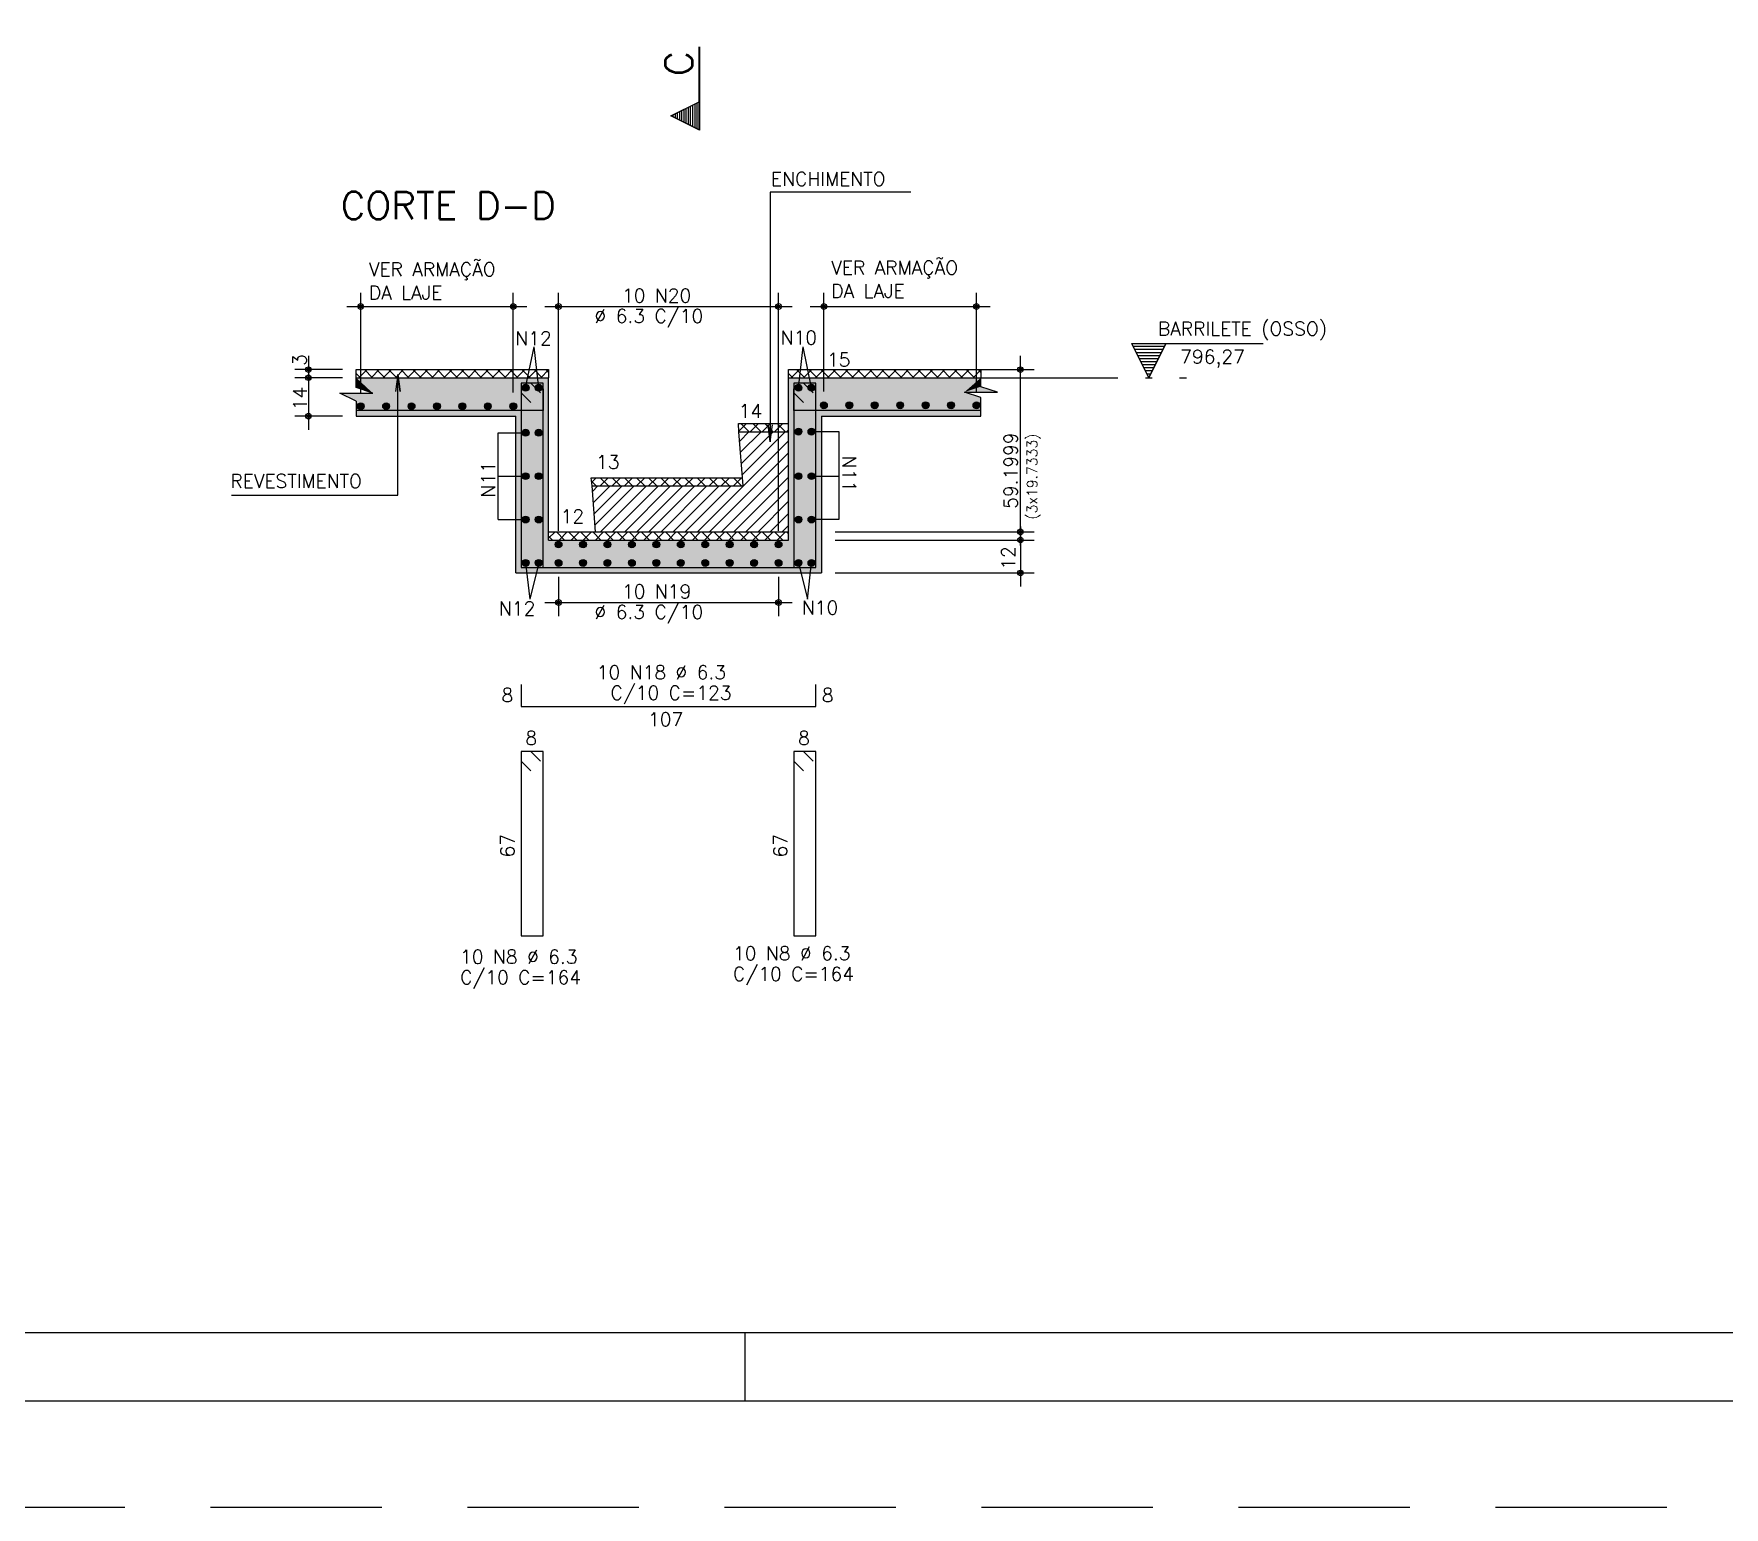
# Model space of a CAD drawing. Extents: x -1.9 to 86, y -1.5 to 61.
# Drawn here: x 36.72 to 61.39, y -1.55 to 19.95 of the extents above; entities that cross this region are included whole.
import ezdxf

# ---------------------------------------------------------------- set-up
doc = ezdxf.new("R2010")
doc.units = 0
doc.header["$MEASUREMENT"] = 0
doc.linetypes.add('ESTILO_TQS_0004', pattern=[3.3, 2, -0.4, 0.05, -0.4, 0.05, -0.4])
doc.linetypes.add('HIDDEN', pattern=[0.375, 0.25, -0.125])
doc.layers.get('0').update_dxf_attribs({"linetype": 'CONTINUOUS'})
doc.layers.get('Defpoints').update_dxf_attribs({"linetype": 'CONTINUOUS'})
for name, color, linetype in [('ARQ_FOLHA', 7, 'CONTINUOUS'), ('PENA_01', 1, 'CONTINUOUS'), ('PENA_02', 2, 'CONTINUOUS'), ('PENA_03', 3, 'CONTINUOUS'), ('PENA_04', 4, 'CONTINUOUS'), ('PENA_05', 5, 'CONTINUOUS'), ('PENA_10', 253, 'CONTINUOUS')]:
    doc.layers.add(name, color=color, linetype=linetype)
doc.styles.get("Standard").update_dxf_attribs({"font": 'ROMANS.SHX'})

# ---------------------------------------------------------------- blocks, each defined once
blk = doc.blocks.new('FOLHA A1 - 841 X 594')
at = {"layer": 'ARQ_FOLHA', "color": 1}
blk.add_line((-370, 10), (-370, 0), dxfattribs=at)
for points in [[(-841, 0), (0, 0), (0, 594), (-841, 594)], [(-816, 10), (-10, 10), (-10, 584), (-816, 584)]]:
    blk.add_lwpolyline(points, close=True, dxfattribs=at)
at = {"layer": 'Defpoints', "color": 8, "linetype": 'HIDDEN', "ltscale": 100}
blk.add_lwpolyline([(-860.5, 609.5), (-860.5, -15.5), (19.5, -15.5), (19.5, 609.5)], close=True, dxfattribs=at)
blk = doc.blocks.new('*U24')
blk.add_blockref('FOLHA A1 - 841 X 594', (0, 0))

msp = doc.modelspace()

# ---------------------------------------------------------------- linework, layer by layer
at = {"layer": 'PENA_01', "linetype": 'Continuous'}
for p, q in [((41.493, 14.717), (41.493, 16.172)), ((43.719, 14.717), (43.719, 16.172)), ((44.38, 12.699), (44.38, 16.172)), ((47.59, 12.699), (47.59, 16.172)), ((48.251, 14.73), (48.251, 16.172)), ((50.477, 14.73), (50.477, 16.172)), ((41.293, 15.972), (43.919, 15.972)), ((44.18, 15.972), (47.79, 15.972)), ((48.051, 15.972), (50.677, 15.972)), ((43.9, 14.787), (44.023, 15.383)), ((44.09, 14.787), (44.023, 15.383)), ((47.88, 14.787), (47.947, 15.383)), ((48.07, 14.787), (47.947, 15.383)), ((41.228, 15.052), (40.531, 15.052)), ((40.731, 15.252), (40.731, 14.732)), ((40.731, 15.132), (40.731, 14.172)), ((41.437, 15.052), (44.235, 15.052)), ((41.468, 14.932), (41.588, 15.052)), ((41.667, 14.932), (41.547, 15.052)), ((41.645, 14.932), (41.765, 15.052)), ((41.843, 14.932), (41.723, 15.052)), ((41.822, 14.932), (41.942, 15.052)), ((42.02, 14.932), (41.9, 15.052)), ((41.999, 14.932), (42.119, 15.052)), ((42.197, 14.932), (42.077, 15.052)), ((42.176, 14.932), (42.296, 15.052)), ((42.374, 14.932), (42.254, 15.052)), ((42.352, 14.932), (42.472, 15.052)), ((42.551, 14.932), (42.431, 15.052)), ((42.529, 14.932), (42.649, 15.052)), ((42.727, 14.932), (42.607, 15.052)), ((42.706, 14.932), (42.826, 15.052)), ((42.904, 14.932), (42.784, 15.052)), ((42.883, 14.932), (43.003, 15.052)), ((43.081, 14.932), (42.961, 15.052)), ((43.059, 14.932), (43.179, 15.052)), ((43.258, 14.932), (43.138, 15.052)), ((43.236, 14.932), (43.356, 15.052)), ((43.434, 14.932), (43.314, 15.052)), ((43.413, 14.932), (43.533, 15.052)), ((43.611, 14.932), (43.491, 15.052)), ((43.59, 14.932), (43.71, 15.052)), ((43.788, 14.932), (43.668, 15.052)), ((43.767, 14.932), (43.887, 15.052)), ((43.965, 14.932), (43.845, 15.052)), ((43.943, 14.932), (44.063, 15.052)), ((44.142, 14.932), (44.022, 15.052)), ((44.12, 14.932), (44.235, 15.047)), ((44.235, 15.015), (44.198, 15.052)), ((47.776, 14.932), (47.896, 15.052)), ((47.974, 14.932), (47.854, 15.052)), ((47.953, 14.932), (48.073, 15.052)), ((48.151, 14.932), (48.031, 15.052)), ((48.129, 14.932), (48.249, 15.052)), ((48.327, 14.932), (48.207, 15.052)), ((48.306, 14.932), (48.426, 15.052)), ((48.504, 14.932), (48.384, 15.052)), ((48.483, 14.932), (48.603, 15.052)), ((48.681, 14.932), (48.561, 15.052)), ((48.66, 14.932), (48.78, 15.052)), ((48.858, 14.932), (48.738, 15.052)), ((48.836, 14.932), (48.956, 15.052)), ((49.035, 14.932), (48.915, 15.052)), ((49.013, 14.932), (49.133, 15.052)), ((49.211, 14.932), (49.091, 15.052)), ((49.19, 14.932), (49.31, 15.052)), ((49.388, 14.932), (49.268, 15.052)), ((49.339, 15.052), (51.319, 15.052)), ((49.367, 14.932), (49.487, 15.052)), ((49.565, 14.932), (49.445, 15.052)), ((49.544, 14.932), (49.664, 15.052)), ((49.742, 14.932), (49.622, 15.052)), ((49.72, 14.932), (49.84, 15.052)), ((49.918, 14.932), (49.798, 15.052)), ((49.897, 14.932), (50.017, 15.052)), ((50.095, 14.932), (49.975, 15.052)), ((50.074, 14.932), (50.194, 15.052)), ((50.272, 14.932), (50.152, 15.052)), ((50.251, 14.932), (50.371, 15.052)), ((50.449, 14.932), (50.329, 15.052)), ((50.427, 14.932), (50.542, 15.047)), ((50.542, 15.015), (50.506, 15.052)), ((51.119, 12.484), (51.119, 15.252)), ((41.228, 14.932), (40.531, 14.932)), ((41.228, 14.932), (40.531, 14.932)), ((41.49, 14.932), (41.433, 14.989)), ((47.797, 14.932), (47.74, 14.989)), ((41.228, 14.372), (40.531, 14.372)), ((43.499, 14.13), (43.9, 14.13)), ((43.499, 12.863), (43.499, 14.13)), ((47.003, 14.263), (47.735, 14.263)), ((47.012, 14.143), (47.003, 14.263)), ((47.011, 14.154), (47.12, 14.263)), ((47.072, 13.353), (47.012, 14.143)), ((47.012, 14.143), (47.735, 14.143)), ((47.023, 14.008), (47.157, 14.143)), ((47.035, 13.844), (47.334, 14.143)), ((47.159, 14.143), (47.039, 14.263)), ((47.048, 13.679), (47.511, 14.143)), ((47.06, 13.515), (47.688, 14.143)), ((47.177, 14.143), (47.297, 14.263)), ((47.336, 14.143), (47.216, 14.263)), ((47.353, 14.143), (47.473, 14.263)), ((47.512, 14.143), (47.392, 14.263)), ((47.53, 14.143), (47.65, 14.263)), ((47.689, 14.143), (47.569, 14.263)), ((47.707, 14.143), (47.735, 14.171)), ((48.07, 14.146), (48.471, 14.146)), ((48.471, 14.146), (48.471, 12.863)), ((46.406, 12.684), (47.735, 14.013)), ((46.583, 12.684), (47.735, 13.836)), ((46.759, 12.684), (47.735, 13.66)), ((43.499, 13.496), (43.9, 13.496)), ((44.858, 13.473), (47.063, 13.473)), ((44.868, 13.353), (44.858, 13.473)), ((44.93, 13.353), (44.863, 13.421)), ((44.864, 13.407), (44.93, 13.473)), ((44.918, 12.684), (44.868, 13.353)), ((44.868, 13.353), (47.072, 13.353)), ((44.874, 13.273), (44.954, 13.353)), ((44.886, 13.109), (45.131, 13.353)), ((44.899, 12.945), (45.307, 13.353)), ((44.911, 12.78), (45.484, 13.353)), ((44.986, 13.353), (45.106, 13.473)), ((45.107, 13.353), (44.987, 13.473)), ((44.992, 12.684), (45.661, 13.353)), ((45.163, 13.353), (45.283, 13.473)), ((45.283, 13.353), (45.163, 13.473)), ((45.168, 12.684), (45.838, 13.353)), ((45.34, 13.353), (45.46, 13.473)), ((45.46, 13.353), (45.34, 13.473)), ((45.345, 12.684), (46.015, 13.353)), ((45.517, 13.353), (45.637, 13.473)), ((45.637, 13.353), (45.517, 13.473)), ((45.522, 12.684), (46.191, 13.353)), ((45.693, 13.353), (45.813, 13.473)), ((45.814, 13.353), (45.694, 13.473)), ((45.699, 12.684), (46.368, 13.353)), ((45.87, 13.353), (45.99, 13.473)), ((45.99, 13.353), (45.87, 13.473)), ((45.876, 12.684), (46.545, 13.353)), ((46.047, 13.353), (46.167, 13.473)), ((46.167, 13.353), (46.047, 13.473)), ((46.052, 12.684), (46.722, 13.353)), ((46.224, 13.353), (46.344, 13.473)), ((46.344, 13.353), (46.224, 13.473)), ((46.229, 12.684), (46.898, 13.353)), ((46.401, 13.353), (46.521, 13.473)), ((46.521, 13.353), (46.401, 13.473)), ((46.577, 13.353), (46.697, 13.473)), ((46.697, 13.353), (46.577, 13.473)), ((46.754, 13.353), (46.874, 13.473)), ((46.874, 13.353), (46.754, 13.473)), ((46.931, 13.353), (47.051, 13.473)), ((47.051, 13.353), (46.931, 13.473)), ((46.936, 12.684), (47.735, 13.483)), ((48.07, 13.496), (48.471, 13.496)), ((47.113, 12.684), (47.735, 13.306)), ((47.29, 12.684), (47.735, 13.129)), ((43.499, 12.863), (43.9, 12.863)), ((47.467, 12.684), (47.735, 12.953)), ((48.471, 12.863), (48.07, 12.863)), ((44.235, 12.589), (44.33, 12.684)), ((44.235, 12.684), (47.735, 12.684)), ((44.235, 12.564), (44.235, 12.684)), ((44.292, 12.564), (44.235, 12.621)), ((44.468, 12.564), (44.348, 12.684)), ((44.387, 12.564), (44.507, 12.684)), ((44.645, 12.564), (44.525, 12.684)), ((44.564, 12.564), (44.684, 12.684)), ((44.822, 12.564), (44.702, 12.684)), ((44.741, 12.564), (44.861, 12.684)), ((44.999, 12.564), (44.879, 12.684)), ((44.917, 12.564), (45.037, 12.684)), ((45.175, 12.564), (45.055, 12.684)), ((45.094, 12.564), (45.214, 12.684)), ((45.352, 12.564), (45.232, 12.684)), ((45.271, 12.564), (45.391, 12.684)), ((45.529, 12.564), (45.409, 12.684)), ((45.448, 12.564), (45.568, 12.684)), ((45.706, 12.564), (45.586, 12.684)), ((45.625, 12.564), (45.745, 12.684)), ((45.883, 12.564), (45.763, 12.684)), ((45.801, 12.564), (45.921, 12.684)), ((46.059, 12.564), (45.939, 12.684)), ((45.978, 12.564), (46.098, 12.684)), ((46.236, 12.564), (46.116, 12.684)), ((46.155, 12.564), (46.275, 12.684)), ((46.413, 12.564), (46.293, 12.684)), ((46.332, 12.564), (46.452, 12.684)), ((46.59, 12.564), (46.47, 12.684)), ((46.508, 12.564), (46.628, 12.684)), ((46.766, 12.564), (46.646, 12.684)), ((46.685, 12.564), (46.805, 12.684)), ((46.943, 12.564), (46.823, 12.684)), ((46.862, 12.564), (46.982, 12.684)), ((47.12, 12.564), (47, 12.684)), ((47.039, 12.564), (47.159, 12.684)), ((47.297, 12.564), (47.177, 12.684)), ((47.216, 12.564), (47.336, 12.684)), ((47.473, 12.564), (47.353, 12.684)), ((47.392, 12.564), (47.512, 12.684)), ((47.65, 12.564), (47.53, 12.684)), ((47.569, 12.564), (47.689, 12.684)), ((47.643, 12.684), (47.735, 12.776)), ((47.735, 12.656), (47.707, 12.684)), ((48.415, 12.684), (51.319, 12.684)), ((51.119, 12.764), (51.119, 11.884)), ((48.415, 12.564), (51.319, 12.564)), ((43.9, 12.229), (43.959, 11.702)), ((44.09, 12.229), (43.959, 11.702)), ((47.88, 12.229), (48.011, 11.702)), ((48.011, 11.702), (48.07, 12.229)), ((44.38, 12.029), (44.38, 11.453)), ((47.59, 12.029), (47.59, 11.453)), ((48.415, 12.084), (51.319, 12.084)), ((44.18, 11.653), (47.79, 11.653))]:
    msp.add_line(p, q, dxfattribs=at)
at = {"layer": 'PENA_01', "linetype": 'ESTILO_TQS_0004'}
msp.add_line((50.542, 14.932), (53.881, 14.932), dxfattribs=at)
at = {"layer": 'PENA_01', "linetype": 'Continuous'}
for points in [[(41.428, 14.932), (41.428, 15.052), (44.235, 15.052), (44.235, 14.932)], [(47.735, 14.932), (47.735, 15.052), (50.542, 15.052), (50.542, 14.932)]]:
    msp.add_lwpolyline(points, dxfattribs=at)
at = {"layer": 'PENA_02', "linetype": 'Continuous'}
msp.add_line((47.735, 14.932), (50.542, 14.932), dxfattribs=at)
for centre, radius in [((41.493, 15.972), 0.04), ((41.493, 15.972), 0.02), ((43.719, 15.972), 0.04), ((43.719, 15.972), 0.02), ((44.38, 15.972), 0.0416), ((44.38, 15.972), 0.0208), ((47.59, 15.972), 0.0416), ((47.59, 15.972), 0.0208), ((48.251, 15.972), 0.04), ((48.251, 15.972), 0.02), ((50.477, 15.972), 0.04), ((50.477, 15.972), 0.02), ((40.731, 15.052), 0.04), ((40.731, 15.052), 0.02), ((51.119, 15.052), 0.04), ((51.119, 15.052), 0.02), ((40.731, 14.932), 0.04), ((40.731, 14.932), 0.04), ((40.731, 14.932), 0.02), ((40.731, 14.932), 0.02), ((40.731, 14.372), 0.04), ((40.731, 14.372), 0.02), ((51.119, 12.684), 0.04), ((51.119, 12.564), 0.04), ((51.119, 12.684), 0.02), ((51.119, 12.564), 0.02), ((51.119, 12.084), 0.04), ((51.119, 12.084), 0.02), ((44.38, 11.653), 0.0416), ((44.38, 11.653), 0.0208), ((47.59, 11.653), 0.0416), ((47.59, 11.653), 0.0208)]:
    msp.add_circle(centre, radius, dxfattribs=at)
at = {"layer": 'PENA_03', "linetype": 'Continuous'}
for p, q in [((52.742, 15.432), (54.662, 15.432)), ((52.992, 14.932), (52.742, 15.432)), ((53.22, 15.387), (52.764, 15.387)), ((53.197, 15.343), (52.786, 15.343)), ((53.175, 15.298), (52.809, 15.298)), ((52.992, 14.932), (53.242, 15.432)), ((41.428, 15.052), (41.428, 15.052)), ((49.139, 15.052), (49.139, 15.052)), ((53.153, 15.254), (52.831, 15.254)), ((53.13, 15.209), (52.853, 15.209)), ((53.108, 15.164), (52.876, 15.164)), ((53.086, 15.12), (52.898, 15.12)), ((53.063, 15.075), (52.92, 15.075)), ((41.428, 14.932), (44.235, 14.932)), ((41.428, 14.932), (41.428, 14.932)), ((41.428, 14.932), (41.428, 14.932)), ((50.782, 14.722), (50.542, 14.802)), ((53.041, 15.031), (52.943, 15.031)), ((53.019, 14.986), (52.965, 14.986)), ((41.188, 14.709), (41.668, 14.709)), ((41.428, 14.589), (41.188, 14.709)), ((41.668, 14.709), (41.428, 14.789)), ((41.428, 14.589), (41.428, 14.372)), ((50.302, 14.722), (50.782, 14.722)), ((50.542, 14.642), (50.302, 14.722)), ((50.542, 14.372), (50.542, 14.642)), ((41.428, 14.372), (41.428, 14.372)), ((41.493, 14.517), (41.493, 14.517)), ((43.719, 14.517), (43.719, 14.517)), ((48.215, 14.372), (48.215, 12.084)), ((48.251, 14.53), (48.251, 14.53)), ((50.477, 14.53), (50.477, 14.53)), ((48.215, 12.684), (48.215, 12.684)), ((44.38, 12.499), (44.38, 12.499)), ((47.59, 12.499), (47.59, 12.499)), ((48.215, 12.564), (48.215, 12.564)), ((44.38, 12.229), (44.38, 12.229)), ((47.59, 12.229), (47.59, 12.229)), ((48.215, 12.084), (48.215, 12.084))]:
    msp.add_line(p, q, dxfattribs=at)
for points in [[(49.522, 17.642), (47.469, 17.642), (47.469, 13.999), (47.436, 14.247), (47.469, 13.999), (47.501, 14.247)], [(53.242, 15.432), (52.992, 14.932), (52.742, 15.432), (53.242, 15.432)], [(39.608, 13.221), (42.035, 13.221), (42.035, 14.982), (42.067, 14.734), (42.035, 14.982), (42.002, 14.734)]]:
    msp.add_lwpolyline(points, dxfattribs=at)
for centre in [(43.9, 14.787), (44.09, 14.787), (47.88, 14.787), (48.07, 14.787), (41.493, 14.517), (41.864, 14.517), (42.235, 14.517), (42.606, 14.517), (42.977, 14.517), (43.348, 14.517), (43.719, 14.517), (48.251, 14.53), (48.622, 14.53), (48.993, 14.53), (49.364, 14.53), (49.735, 14.53), (50.106, 14.53), (50.477, 14.53), (43.9, 14.13), (44.09, 14.13), (47.88, 14.146), (48.07, 14.146), (43.9, 13.496), (44.09, 13.496), (47.88, 13.496), (48.07, 13.496), (43.9, 12.863), (44.09, 12.863), (47.88, 12.863), (48.07, 12.863), (44.38, 12.499), (44.737, 12.499), (45.093, 12.499), (45.45, 12.499), (45.807, 12.499), (46.163, 12.499), (46.52, 12.499), (46.877, 12.499), (47.233, 12.499), (47.59, 12.499), (43.9, 12.229), (44.09, 12.229), (44.38, 12.229), (44.737, 12.229), (45.093, 12.229), (45.45, 12.229), (45.807, 12.229), (46.163, 12.229), (46.52, 12.229), (46.877, 12.229), (47.233, 12.229), (47.59, 12.229), (47.88, 12.229), (48.07, 12.229)]:
    msp.add_circle(centre, 0.05, dxfattribs=at)
for points in [[(43.95, 14.787), (43.875, 14.83), (43.853, 14.804)], [(43.95, 14.787), (43.853, 14.804), (43.853, 14.77)], [(43.95, 14.787), (43.909, 14.836), (43.875, 14.83)], [(43.95, 14.787), (43.938, 14.819), (43.909, 14.836)], [(44.14, 14.787), (44.065, 14.83), (44.043, 14.804)], [(44.14, 14.787), (44.043, 14.804), (44.043, 14.77)], [(44.14, 14.787), (44.099, 14.836), (44.065, 14.83)], [(44.14, 14.787), (44.128, 14.819), (44.099, 14.836)], [(47.93, 14.787), (47.855, 14.83), (47.833, 14.804)], [(47.93, 14.787), (47.833, 14.804), (47.833, 14.77)], [(47.93, 14.787), (47.889, 14.836), (47.855, 14.83)], [(47.93, 14.787), (47.918, 14.819), (47.889, 14.836)], [(48.12, 14.787), (48.045, 14.83), (48.023, 14.804)], [(48.12, 14.787), (48.023, 14.804), (48.023, 14.77)], [(48.12, 14.787), (48.079, 14.836), (48.045, 14.83)], [(48.12, 14.787), (48.108, 14.819), (48.079, 14.836)], [(41.543, 14.517), (41.468, 14.56), (41.446, 14.534)], [(41.543, 14.517), (41.501, 14.566), (41.468, 14.56)], [(41.543, 14.517), (41.531, 14.549), (41.501, 14.566)], [(41.914, 14.517), (41.839, 14.56), (41.817, 14.534)], [(41.914, 14.517), (41.872, 14.566), (41.839, 14.56)], [(41.914, 14.517), (41.902, 14.549), (41.872, 14.566)], [(42.285, 14.517), (42.21, 14.56), (42.188, 14.534)], [(42.285, 14.517), (42.243, 14.566), (42.21, 14.56)], [(42.285, 14.517), (42.273, 14.549), (42.243, 14.566)], [(42.656, 14.517), (42.581, 14.56), (42.559, 14.534)], [(42.656, 14.517), (42.615, 14.566), (42.581, 14.56)], [(42.656, 14.517), (42.644, 14.549), (42.615, 14.566)], [(43.027, 14.517), (42.952, 14.56), (42.93, 14.534)], [(43.027, 14.517), (42.986, 14.566), (42.952, 14.56)], [(43.027, 14.517), (43.015, 14.549), (42.986, 14.566)], [(43.398, 14.517), (43.323, 14.56), (43.301, 14.534)], [(43.398, 14.517), (43.357, 14.566), (43.323, 14.56)], [(43.398, 14.517), (43.386, 14.549), (43.357, 14.566)], [(43.769, 14.517), (43.694, 14.56), (43.672, 14.534)], [(43.769, 14.517), (43.728, 14.566), (43.694, 14.56)], [(43.769, 14.517), (43.757, 14.549), (43.728, 14.566)], [(43.95, 14.787), (43.853, 14.77), (43.875, 14.744)], [(43.95, 14.787), (43.875, 14.744), (43.909, 14.738)], [(43.95, 14.787), (43.909, 14.738), (43.938, 14.755)], [(43.95, 14.787), (43.938, 14.755), (43.95, 14.787)], [(44.14, 14.787), (44.043, 14.77), (44.065, 14.744)], [(44.14, 14.787), (44.065, 14.744), (44.099, 14.738)], [(44.14, 14.787), (44.099, 14.738), (44.128, 14.755)], [(44.14, 14.787), (44.128, 14.755), (44.14, 14.787)], [(47.93, 14.787), (47.833, 14.77), (47.855, 14.744)], [(47.93, 14.787), (47.855, 14.744), (47.889, 14.738)], [(47.93, 14.787), (47.889, 14.738), (47.918, 14.755)], [(47.93, 14.787), (47.918, 14.755), (47.93, 14.787)], [(48.12, 14.787), (48.023, 14.77), (48.045, 14.744)], [(48.12, 14.787), (48.045, 14.744), (48.079, 14.738)], [(48.12, 14.787), (48.079, 14.738), (48.108, 14.755)], [(48.12, 14.787), (48.108, 14.755), (48.12, 14.787)], [(48.301, 14.53), (48.226, 14.573), (48.204, 14.547)], [(48.301, 14.53), (48.26, 14.579), (48.226, 14.573)], [(48.301, 14.53), (48.289, 14.562), (48.26, 14.579)], [(48.672, 14.53), (48.597, 14.573), (48.575, 14.547)], [(48.672, 14.53), (48.631, 14.579), (48.597, 14.573)], [(48.672, 14.53), (48.66, 14.562), (48.631, 14.579)], [(49.043, 14.53), (48.968, 14.573), (48.946, 14.547)], [(49.043, 14.53), (49.002, 14.579), (48.968, 14.573)], [(49.043, 14.53), (49.031, 14.562), (49.002, 14.579)], [(49.414, 14.53), (49.339, 14.573), (49.317, 14.547)], [(49.414, 14.53), (49.373, 14.579), (49.339, 14.573)], [(49.414, 14.53), (49.403, 14.562), (49.373, 14.579)], [(49.785, 14.53), (49.71, 14.573), (49.688, 14.547)], [(49.785, 14.53), (49.744, 14.579), (49.71, 14.573)], [(49.785, 14.53), (49.774, 14.562), (49.744, 14.579)], [(50.156, 14.53), (50.081, 14.573), (50.059, 14.547)], [(50.156, 14.53), (50.115, 14.579), (50.081, 14.573)], [(50.156, 14.53), (50.145, 14.562), (50.115, 14.579)], [(50.527, 14.53), (50.452, 14.573), (50.43, 14.547)], [(50.527, 14.53), (50.486, 14.579), (50.452, 14.573)], [(50.527, 14.53), (50.516, 14.562), (50.486, 14.579)], [(41.543, 14.517), (41.446, 14.534), (41.446, 14.5)], [(41.543, 14.517), (41.446, 14.5), (41.468, 14.474)], [(41.543, 14.517), (41.468, 14.474), (41.501, 14.468)], [(41.543, 14.517), (41.501, 14.468), (41.531, 14.485)], [(41.543, 14.517), (41.531, 14.485), (41.543, 14.517)], [(41.914, 14.517), (41.817, 14.534), (41.817, 14.5)], [(41.914, 14.517), (41.817, 14.5), (41.839, 14.474)], [(41.914, 14.517), (41.839, 14.474), (41.872, 14.468)], [(41.914, 14.517), (41.872, 14.468), (41.902, 14.485)], [(41.914, 14.517), (41.902, 14.485), (41.914, 14.517)], [(42.285, 14.517), (42.188, 14.534), (42.188, 14.5)], [(42.285, 14.517), (42.188, 14.5), (42.21, 14.474)], [(42.285, 14.517), (42.21, 14.474), (42.243, 14.468)], [(42.285, 14.517), (42.243, 14.468), (42.273, 14.485)], [(42.285, 14.517), (42.273, 14.485), (42.285, 14.517)], [(42.656, 14.517), (42.559, 14.534), (42.559, 14.5)], [(42.656, 14.517), (42.559, 14.5), (42.581, 14.474)], [(42.656, 14.517), (42.581, 14.474), (42.615, 14.468)], [(42.656, 14.517), (42.615, 14.468), (42.644, 14.485)], [(42.656, 14.517), (42.644, 14.485), (42.656, 14.517)], [(43.027, 14.517), (42.93, 14.534), (42.93, 14.5)], [(43.027, 14.517), (42.93, 14.5), (42.952, 14.474)], [(43.027, 14.517), (42.952, 14.474), (42.986, 14.468)], [(43.027, 14.517), (42.986, 14.468), (43.015, 14.485)], [(43.027, 14.517), (43.015, 14.485), (43.027, 14.517)], [(43.398, 14.517), (43.301, 14.534), (43.301, 14.5)], [(43.398, 14.517), (43.301, 14.5), (43.323, 14.474)], [(43.398, 14.517), (43.323, 14.474), (43.357, 14.468)], [(43.398, 14.517), (43.357, 14.468), (43.386, 14.485)], [(43.398, 14.517), (43.386, 14.485), (43.398, 14.517)], [(43.769, 14.517), (43.672, 14.534), (43.672, 14.5)], [(43.769, 14.517), (43.672, 14.5), (43.694, 14.474)], [(43.769, 14.517), (43.694, 14.474), (43.728, 14.468)], [(43.769, 14.517), (43.728, 14.468), (43.757, 14.485)], [(43.769, 14.517), (43.757, 14.485), (43.769, 14.517)], [(48.301, 14.53), (48.204, 14.547), (48.204, 14.513)], [(48.301, 14.53), (48.204, 14.513), (48.226, 14.487)], [(48.301, 14.53), (48.226, 14.487), (48.26, 14.481)], [(48.301, 14.53), (48.26, 14.481), (48.289, 14.498)], [(48.301, 14.53), (48.289, 14.498), (48.301, 14.53)], [(48.672, 14.53), (48.575, 14.547), (48.575, 14.513)], [(48.672, 14.53), (48.575, 14.513), (48.597, 14.487)], [(48.672, 14.53), (48.597, 14.487), (48.631, 14.481)], [(48.672, 14.53), (48.631, 14.481), (48.66, 14.498)], [(48.672, 14.53), (48.66, 14.498), (48.672, 14.53)], [(49.043, 14.53), (48.946, 14.547), (48.946, 14.513)], [(49.043, 14.53), (48.946, 14.513), (48.968, 14.487)], [(49.043, 14.53), (48.968, 14.487), (49.002, 14.481)], [(49.043, 14.53), (49.002, 14.481), (49.031, 14.498)], [(49.043, 14.53), (49.031, 14.498), (49.043, 14.53)], [(49.414, 14.53), (49.317, 14.547), (49.317, 14.513)], [(49.414, 14.53), (49.317, 14.513), (49.339, 14.487)], [(49.414, 14.53), (49.339, 14.487), (49.373, 14.481)], [(49.414, 14.53), (49.373, 14.481), (49.403, 14.498)], [(49.414, 14.53), (49.403, 14.498), (49.414, 14.53)], [(49.785, 14.53), (49.688, 14.547), (49.688, 14.513)], [(49.785, 14.53), (49.688, 14.513), (49.71, 14.487)], [(49.785, 14.53), (49.71, 14.487), (49.744, 14.481)], [(49.785, 14.53), (49.744, 14.481), (49.774, 14.498)], [(49.785, 14.53), (49.774, 14.498), (49.785, 14.53)], [(50.156, 14.53), (50.059, 14.547), (50.059, 14.513)], [(50.156, 14.53), (50.059, 14.513), (50.081, 14.487)], [(50.156, 14.53), (50.081, 14.487), (50.115, 14.481)], [(50.156, 14.53), (50.115, 14.481), (50.145, 14.498)], [(50.156, 14.53), (50.145, 14.498), (50.156, 14.53)], [(50.527, 14.53), (50.43, 14.547), (50.43, 14.513)], [(50.527, 14.53), (50.43, 14.513), (50.452, 14.487)], [(50.527, 14.53), (50.452, 14.487), (50.486, 14.481)], [(50.527, 14.53), (50.486, 14.481), (50.516, 14.498)], [(50.527, 14.53), (50.516, 14.498), (50.527, 14.53)], [(43.95, 14.13), (43.875, 14.173), (43.853, 14.147)], [(43.95, 14.13), (43.853, 14.147), (43.853, 14.112)], [(43.95, 14.13), (43.853, 14.112), (43.875, 14.086)], [(43.95, 14.13), (43.909, 14.179), (43.875, 14.173)], [(43.95, 14.13), (43.875, 14.086), (43.909, 14.08)], [(43.95, 14.13), (43.938, 14.162), (43.909, 14.179)], [(43.95, 14.13), (43.909, 14.08), (43.938, 14.097)], [(43.95, 14.13), (43.938, 14.097), (43.95, 14.13)], [(44.14, 14.13), (44.065, 14.173), (44.043, 14.147)], [(44.14, 14.13), (44.043, 14.147), (44.043, 14.112)], [(44.14, 14.13), (44.043, 14.112), (44.065, 14.086)], [(44.14, 14.13), (44.099, 14.179), (44.065, 14.173)], [(44.14, 14.13), (44.065, 14.086), (44.099, 14.08)], [(44.14, 14.13), (44.128, 14.162), (44.099, 14.179)], [(44.14, 14.13), (44.099, 14.08), (44.128, 14.097)], [(44.14, 14.13), (44.128, 14.097), (44.14, 14.13)], [(47.93, 14.146), (47.855, 14.189), (47.833, 14.163)], [(47.93, 14.146), (47.833, 14.163), (47.833, 14.128)], [(47.93, 14.146), (47.833, 14.128), (47.855, 14.102)], [(47.93, 14.146), (47.889, 14.195), (47.855, 14.189)], [(47.93, 14.146), (47.855, 14.102), (47.889, 14.096)], [(47.93, 14.146), (47.918, 14.178), (47.889, 14.195)], [(47.93, 14.146), (47.889, 14.096), (47.918, 14.113)], [(47.93, 14.146), (47.918, 14.113), (47.93, 14.146)], [(48.12, 14.146), (48.045, 14.189), (48.023, 14.163)], [(48.12, 14.146), (48.023, 14.163), (48.023, 14.128)], [(48.12, 14.146), (48.023, 14.128), (48.045, 14.102)], [(48.12, 14.146), (48.079, 14.195), (48.045, 14.189)], [(48.12, 14.146), (48.045, 14.102), (48.079, 14.096)], [(48.12, 14.146), (48.108, 14.178), (48.079, 14.195)], [(48.12, 14.146), (48.079, 14.096), (48.108, 14.113)], [(48.12, 14.146), (48.108, 14.113), (48.12, 14.146)], [(43.95, 13.496), (43.875, 13.539), (43.853, 13.513)], [(43.95, 13.496), (43.853, 13.513), (43.853, 13.479)], [(43.95, 13.496), (43.853, 13.479), (43.875, 13.453)], [(43.95, 13.496), (43.909, 13.545), (43.875, 13.539)], [(43.95, 13.496), (43.875, 13.453), (43.909, 13.447)], [(43.95, 13.496), (43.938, 13.528), (43.909, 13.545)], [(43.95, 13.496), (43.909, 13.447), (43.938, 13.464)], [(43.95, 13.496), (43.938, 13.464), (43.95, 13.496)], [(44.14, 13.496), (44.065, 13.539), (44.043, 13.513)], [(44.14, 13.496), (44.043, 13.513), (44.043, 13.479)], [(44.14, 13.496), (44.043, 13.479), (44.065, 13.453)], [(44.14, 13.496), (44.099, 13.545), (44.065, 13.539)], [(44.14, 13.496), (44.065, 13.453), (44.099, 13.447)], [(44.14, 13.496), (44.128, 13.528), (44.099, 13.545)], [(44.14, 13.496), (44.099, 13.447), (44.128, 13.464)], [(44.14, 13.496), (44.128, 13.464), (44.14, 13.496)], [(47.93, 13.496), (47.855, 13.539), (47.833, 13.513)], [(47.93, 13.496), (47.833, 13.513), (47.833, 13.479)], [(47.93, 13.496), (47.833, 13.479), (47.855, 13.453)], [(47.93, 13.496), (47.889, 13.545), (47.855, 13.539)], [(47.93, 13.496), (47.855, 13.453), (47.889, 13.447)], [(47.93, 13.496), (47.918, 13.528), (47.889, 13.545)], [(47.93, 13.496), (47.889, 13.447), (47.918, 13.464)], [(47.93, 13.496), (47.918, 13.464), (47.93, 13.496)], [(48.12, 13.496), (48.045, 13.539), (48.023, 13.513)], [(48.12, 13.496), (48.023, 13.513), (48.023, 13.479)], [(48.12, 13.496), (48.023, 13.479), (48.045, 13.453)], [(48.12, 13.496), (48.079, 13.545), (48.045, 13.539)], [(48.12, 13.496), (48.045, 13.453), (48.079, 13.447)], [(48.12, 13.496), (48.108, 13.528), (48.079, 13.545)], [(48.12, 13.496), (48.079, 13.447), (48.108, 13.464)], [(48.12, 13.496), (48.108, 13.464), (48.12, 13.496)], [(43.95, 12.863), (43.875, 12.906), (43.853, 12.88)], [(43.95, 12.863), (43.853, 12.88), (43.853, 12.845)], [(43.95, 12.863), (43.853, 12.845), (43.875, 12.819)], [(43.95, 12.863), (43.909, 12.912), (43.875, 12.906)], [(43.95, 12.863), (43.875, 12.819), (43.909, 12.813)], [(43.95, 12.863), (43.938, 12.895), (43.909, 12.912)], [(43.95, 12.863), (43.909, 12.813), (43.938, 12.83)], [(43.95, 12.863), (43.938, 12.83), (43.95, 12.863)], [(44.14, 12.863), (44.065, 12.906), (44.043, 12.88)], [(44.14, 12.863), (44.043, 12.88), (44.043, 12.845)], [(44.14, 12.863), (44.043, 12.845), (44.065, 12.819)], [(44.14, 12.863), (44.099, 12.912), (44.065, 12.906)], [(44.14, 12.863), (44.065, 12.819), (44.099, 12.813)], [(44.14, 12.863), (44.128, 12.895), (44.099, 12.912)], [(44.14, 12.863), (44.099, 12.813), (44.128, 12.83)], [(44.14, 12.863), (44.128, 12.83), (44.14, 12.863)], [(47.93, 12.863), (47.855, 12.906), (47.833, 12.88)], [(47.93, 12.863), (47.833, 12.88), (47.833, 12.845)], [(47.93, 12.863), (47.833, 12.845), (47.855, 12.819)], [(47.93, 12.863), (47.889, 12.912), (47.855, 12.906)], [(47.93, 12.863), (47.855, 12.819), (47.889, 12.813)], [(47.93, 12.863), (47.918, 12.895), (47.889, 12.912)], [(47.93, 12.863), (47.889, 12.813), (47.918, 12.83)], [(47.93, 12.863), (47.918, 12.83), (47.93, 12.863)], [(48.12, 12.863), (48.045, 12.906), (48.023, 12.88)], [(48.12, 12.863), (48.023, 12.88), (48.023, 12.845)], [(48.12, 12.863), (48.023, 12.845), (48.045, 12.819)], [(48.12, 12.863), (48.079, 12.912), (48.045, 12.906)], [(48.12, 12.863), (48.045, 12.819), (48.079, 12.813)], [(48.12, 12.863), (48.108, 12.895), (48.079, 12.912)], [(48.12, 12.863), (48.079, 12.813), (48.108, 12.83)], [(48.12, 12.863), (48.108, 12.83), (48.12, 12.863)], [(44.43, 12.499), (44.355, 12.542), (44.333, 12.516)], [(44.43, 12.499), (44.333, 12.516), (44.333, 12.482)], [(44.43, 12.499), (44.333, 12.482), (44.355, 12.456)], [(44.43, 12.499), (44.389, 12.548), (44.355, 12.542)], [(44.43, 12.499), (44.355, 12.456), (44.389, 12.45)], [(44.43, 12.499), (44.418, 12.531), (44.389, 12.548)], [(44.43, 12.499), (44.389, 12.45), (44.418, 12.467)], [(44.43, 12.499), (44.418, 12.467), (44.43, 12.499)], [(44.787, 12.499), (44.712, 12.542), (44.69, 12.516)], [(44.787, 12.499), (44.69, 12.516), (44.69, 12.482)], [(44.787, 12.499), (44.69, 12.482), (44.712, 12.456)], [(44.787, 12.499), (44.745, 12.548), (44.712, 12.542)], [(44.787, 12.499), (44.712, 12.456), (44.745, 12.45)], [(44.787, 12.499), (44.775, 12.531), (44.745, 12.548)], [(44.787, 12.499), (44.745, 12.45), (44.775, 12.467)], [(44.787, 12.499), (44.775, 12.467), (44.787, 12.499)], [(45.143, 12.499), (45.068, 12.542), (45.046, 12.516)], [(45.143, 12.499), (45.046, 12.516), (45.046, 12.482)], [(45.143, 12.499), (45.046, 12.482), (45.068, 12.456)], [(45.143, 12.499), (45.102, 12.548), (45.068, 12.542)], [(45.143, 12.499), (45.068, 12.456), (45.102, 12.45)], [(45.143, 12.499), (45.132, 12.531), (45.102, 12.548)], [(45.143, 12.499), (45.102, 12.45), (45.132, 12.467)], [(45.143, 12.499), (45.132, 12.467), (45.143, 12.499)], [(45.5, 12.499), (45.425, 12.542), (45.403, 12.516)], [(45.5, 12.499), (45.403, 12.516), (45.403, 12.482)], [(45.5, 12.499), (45.403, 12.482), (45.425, 12.456)], [(45.5, 12.499), (45.459, 12.548), (45.425, 12.542)], [(45.5, 12.499), (45.425, 12.456), (45.459, 12.45)], [(45.5, 12.499), (45.488, 12.531), (45.459, 12.548)], [(45.5, 12.499), (45.459, 12.45), (45.488, 12.467)], [(45.5, 12.499), (45.488, 12.467), (45.5, 12.499)], [(45.857, 12.499), (45.782, 12.542), (45.76, 12.516)], [(45.857, 12.499), (45.76, 12.516), (45.76, 12.482)], [(45.857, 12.499), (45.76, 12.482), (45.782, 12.456)], [(45.857, 12.499), (45.815, 12.548), (45.782, 12.542)], [(45.857, 12.499), (45.782, 12.456), (45.815, 12.45)], [(45.857, 12.499), (45.845, 12.531), (45.815, 12.548)], [(45.857, 12.499), (45.815, 12.45), (45.845, 12.467)], [(45.857, 12.499), (45.845, 12.467), (45.857, 12.499)], [(46.213, 12.499), (46.138, 12.542), (46.116, 12.516)], [(46.213, 12.499), (46.116, 12.516), (46.116, 12.482)], [(46.213, 12.499), (46.116, 12.482), (46.138, 12.456)], [(46.213, 12.499), (46.172, 12.548), (46.138, 12.542)], [(46.213, 12.499), (46.138, 12.456), (46.172, 12.45)], [(46.213, 12.499), (46.202, 12.531), (46.172, 12.548)], [(46.213, 12.499), (46.172, 12.45), (46.202, 12.467)], [(46.213, 12.499), (46.202, 12.467), (46.213, 12.499)], [(46.57, 12.499), (46.495, 12.542), (46.473, 12.516)], [(46.57, 12.499), (46.473, 12.516), (46.473, 12.482)], [(46.57, 12.499), (46.473, 12.482), (46.495, 12.456)], [(46.57, 12.499), (46.529, 12.548), (46.495, 12.542)], [(46.57, 12.499), (46.495, 12.456), (46.529, 12.45)], [(46.57, 12.499), (46.558, 12.531), (46.529, 12.548)], [(46.57, 12.499), (46.529, 12.45), (46.558, 12.467)], [(46.57, 12.499), (46.558, 12.467), (46.57, 12.499)], [(46.927, 12.499), (46.852, 12.542), (46.83, 12.516)], [(46.927, 12.499), (46.83, 12.516), (46.83, 12.482)], [(46.927, 12.499), (46.83, 12.482), (46.852, 12.456)], [(46.927, 12.499), (46.885, 12.548), (46.852, 12.542)], [(46.927, 12.499), (46.852, 12.456), (46.885, 12.45)], [(46.927, 12.499), (46.915, 12.531), (46.885, 12.548)], [(46.927, 12.499), (46.885, 12.45), (46.915, 12.467)], [(46.927, 12.499), (46.915, 12.467), (46.927, 12.499)], [(47.283, 12.499), (47.208, 12.542), (47.186, 12.516)], [(47.283, 12.499), (47.186, 12.516), (47.186, 12.482)], [(47.283, 12.499), (47.186, 12.482), (47.208, 12.456)], [(47.283, 12.499), (47.242, 12.548), (47.208, 12.542)], [(47.283, 12.499), (47.208, 12.456), (47.242, 12.45)], [(47.283, 12.499), (47.272, 12.531), (47.242, 12.548)], [(47.283, 12.499), (47.242, 12.45), (47.272, 12.467)], [(47.283, 12.499), (47.272, 12.467), (47.283, 12.499)], [(47.64, 12.499), (47.565, 12.542), (47.543, 12.516)], [(47.64, 12.499), (47.543, 12.516), (47.543, 12.482)], [(47.64, 12.499), (47.543, 12.482), (47.565, 12.456)], [(47.64, 12.499), (47.599, 12.548), (47.565, 12.542)], [(47.64, 12.499), (47.565, 12.456), (47.599, 12.45)], [(47.64, 12.499), (47.628, 12.531), (47.599, 12.548)], [(47.64, 12.499), (47.599, 12.45), (47.628, 12.467)], [(47.64, 12.499), (47.628, 12.467), (47.64, 12.499)], [(43.95, 12.229), (43.875, 12.272), (43.853, 12.246)], [(43.95, 12.229), (43.853, 12.246), (43.853, 12.212)], [(43.95, 12.229), (43.853, 12.212), (43.875, 12.186)], [(43.95, 12.229), (43.909, 12.278), (43.875, 12.272)], [(43.95, 12.229), (43.875, 12.186), (43.909, 12.18)], [(43.95, 12.229), (43.938, 12.261), (43.909, 12.278)], [(43.95, 12.229), (43.909, 12.18), (43.938, 12.197)], [(43.95, 12.229), (43.938, 12.197), (43.95, 12.229)], [(44.14, 12.229), (44.065, 12.272), (44.043, 12.246)], [(44.14, 12.229), (44.043, 12.246), (44.043, 12.212)], [(44.14, 12.229), (44.043, 12.212), (44.065, 12.186)], [(44.14, 12.229), (44.099, 12.278), (44.065, 12.272)], [(44.14, 12.229), (44.065, 12.186), (44.099, 12.18)], [(44.14, 12.229), (44.128, 12.261), (44.099, 12.278)], [(44.14, 12.229), (44.099, 12.18), (44.128, 12.197)], [(44.14, 12.229), (44.128, 12.197), (44.14, 12.229)], [(44.43, 12.229), (44.355, 12.272), (44.333, 12.246)], [(44.43, 12.229), (44.333, 12.246), (44.333, 12.212)], [(44.43, 12.229), (44.333, 12.212), (44.355, 12.186)], [(44.43, 12.229), (44.389, 12.278), (44.355, 12.272)], [(44.43, 12.229), (44.355, 12.186), (44.389, 12.18)], [(44.43, 12.229), (44.418, 12.261), (44.389, 12.278)], [(44.43, 12.229), (44.389, 12.18), (44.418, 12.197)], [(44.43, 12.229), (44.418, 12.197), (44.43, 12.229)], [(44.787, 12.229), (44.712, 12.272), (44.69, 12.246)], [(44.787, 12.229), (44.69, 12.246), (44.69, 12.212)], [(44.787, 12.229), (44.69, 12.212), (44.712, 12.186)], [(44.787, 12.229), (44.745, 12.278), (44.712, 12.272)], [(44.787, 12.229), (44.712, 12.186), (44.745, 12.18)], [(44.787, 12.229), (44.775, 12.261), (44.745, 12.278)], [(44.787, 12.229), (44.745, 12.18), (44.775, 12.197)], [(44.787, 12.229), (44.775, 12.197), (44.787, 12.229)], [(45.143, 12.229), (45.068, 12.272), (45.046, 12.246)], [(45.143, 12.229), (45.046, 12.246), (45.046, 12.212)], [(45.143, 12.229), (45.046, 12.212), (45.068, 12.186)], [(45.143, 12.229), (45.102, 12.278), (45.068, 12.272)], [(45.143, 12.229), (45.068, 12.186), (45.102, 12.18)], [(45.143, 12.229), (45.132, 12.261), (45.102, 12.278)], [(45.143, 12.229), (45.102, 12.18), (45.132, 12.197)], [(45.143, 12.229), (45.132, 12.197), (45.143, 12.229)], [(45.5, 12.229), (45.425, 12.272), (45.403, 12.246)], [(45.5, 12.229), (45.403, 12.246), (45.403, 12.212)], [(45.5, 12.229), (45.403, 12.212), (45.425, 12.186)], [(45.5, 12.229), (45.459, 12.278), (45.425, 12.272)], [(45.5, 12.229), (45.425, 12.186), (45.459, 12.18)], [(45.5, 12.229), (45.488, 12.261), (45.459, 12.278)], [(45.5, 12.229), (45.459, 12.18), (45.488, 12.197)], [(45.5, 12.229), (45.488, 12.197), (45.5, 12.229)], [(45.857, 12.229), (45.782, 12.272), (45.76, 12.246)], [(45.857, 12.229), (45.76, 12.246), (45.76, 12.212)], [(45.857, 12.229), (45.76, 12.212), (45.782, 12.186)], [(45.857, 12.229), (45.815, 12.278), (45.782, 12.272)], [(45.857, 12.229), (45.782, 12.186), (45.815, 12.18)], [(45.857, 12.229), (45.845, 12.261), (45.815, 12.278)], [(45.857, 12.229), (45.815, 12.18), (45.845, 12.197)], [(45.857, 12.229), (45.845, 12.197), (45.857, 12.229)], [(46.213, 12.229), (46.138, 12.272), (46.116, 12.246)], [(46.213, 12.229), (46.116, 12.246), (46.116, 12.212)], [(46.213, 12.229), (46.116, 12.212), (46.138, 12.186)], [(46.213, 12.229), (46.172, 12.278), (46.138, 12.272)], [(46.213, 12.229), (46.138, 12.186), (46.172, 12.18)], [(46.213, 12.229), (46.202, 12.261), (46.172, 12.278)], [(46.213, 12.229), (46.172, 12.18), (46.202, 12.197)], [(46.213, 12.229), (46.202, 12.197), (46.213, 12.229)], [(46.57, 12.229), (46.495, 12.272), (46.473, 12.246)], [(46.57, 12.229), (46.473, 12.246), (46.473, 12.212)], [(46.57, 12.229), (46.473, 12.212), (46.495, 12.186)], [(46.57, 12.229), (46.529, 12.278), (46.495, 12.272)], [(46.57, 12.229), (46.495, 12.186), (46.529, 12.18)], [(46.57, 12.229), (46.558, 12.261), (46.529, 12.278)], [(46.57, 12.229), (46.529, 12.18), (46.558, 12.197)], [(46.57, 12.229), (46.558, 12.197), (46.57, 12.229)], [(46.927, 12.229), (46.852, 12.272), (46.83, 12.246)], [(46.927, 12.229), (46.83, 12.246), (46.83, 12.212)], [(46.927, 12.229), (46.83, 12.212), (46.852, 12.186)], [(46.927, 12.229), (46.885, 12.278), (46.852, 12.272)], [(46.927, 12.229), (46.852, 12.186), (46.885, 12.18)], [(46.927, 12.229), (46.915, 12.261), (46.885, 12.278)], [(46.927, 12.229), (46.885, 12.18), (46.915, 12.197)], [(46.927, 12.229), (46.915, 12.197), (46.927, 12.229)], [(47.283, 12.229), (47.208, 12.272), (47.186, 12.246)], [(47.283, 12.229), (47.186, 12.246), (47.186, 12.212)], [(47.283, 12.229), (47.186, 12.212), (47.208, 12.186)], [(47.283, 12.229), (47.242, 12.278), (47.208, 12.272)], [(47.283, 12.229), (47.208, 12.186), (47.242, 12.18)], [(47.283, 12.229), (47.272, 12.261), (47.242, 12.278)], [(47.283, 12.229), (47.242, 12.18), (47.272, 12.197)], [(47.283, 12.229), (47.272, 12.197), (47.283, 12.229)], [(47.64, 12.229), (47.565, 12.272), (47.543, 12.246)], [(47.64, 12.229), (47.543, 12.246), (47.543, 12.212)], [(47.64, 12.229), (47.543, 12.212), (47.565, 12.186)], [(47.64, 12.229), (47.599, 12.278), (47.565, 12.272)], [(47.64, 12.229), (47.565, 12.186), (47.599, 12.18)], [(47.64, 12.229), (47.628, 12.261), (47.599, 12.278)], [(47.64, 12.229), (47.599, 12.18), (47.628, 12.197)], [(47.64, 12.229), (47.628, 12.197), (47.64, 12.229)], [(47.93, 12.229), (47.855, 12.272), (47.833, 12.246)], [(47.93, 12.229), (47.833, 12.246), (47.833, 12.212)], [(47.93, 12.229), (47.833, 12.212), (47.855, 12.186)], [(47.93, 12.229), (47.889, 12.278), (47.855, 12.272)], [(47.93, 12.229), (47.855, 12.186), (47.889, 12.18)], [(47.93, 12.229), (47.918, 12.261), (47.889, 12.278)], [(47.93, 12.229), (47.889, 12.18), (47.918, 12.197)], [(47.93, 12.229), (47.918, 12.197), (47.93, 12.229)], [(48.12, 12.229), (48.045, 12.272), (48.023, 12.246)], [(48.12, 12.229), (48.023, 12.246), (48.023, 12.212)], [(48.12, 12.229), (48.023, 12.212), (48.045, 12.186)], [(48.12, 12.229), (48.079, 12.278), (48.045, 12.272)], [(48.12, 12.229), (48.045, 12.186), (48.079, 12.18)], [(48.12, 12.229), (48.108, 12.261), (48.079, 12.278)], [(48.12, 12.229), (48.079, 12.18), (48.108, 12.197)], [(48.12, 12.229), (48.108, 12.197), (48.12, 12.229)]]:
    msp.add_solid(points, dxfattribs=at)
at = {"layer": 'PENA_04', "linetype": 'Continuous'}
for p, q in [((46.433, 18.55), (46.433, 19.763)), ((46.435, 19.763), (46.435, 18.547)), ((46.02, 18.755), (46.433, 18.961)), ((46.435, 18.547), (46.02, 18.755)), ((46.024, 18.755), (46.433, 18.959)), ((46.433, 18.55), (46.024, 18.755)), ((46.052, 18.739), (46.052, 18.774)), ((46.084, 18.723), (46.084, 18.787)), ((46.116, 18.707), (46.116, 18.802)), ((46.148, 18.691), (46.148, 18.818)), ((46.18, 18.675), (46.18, 18.834)), ((46.212, 18.659), (46.212, 18.85)), ((46.244, 18.643), (46.244, 18.866)), ((46.275, 18.627), (46.275, 18.882)), ((46.307, 18.611), (46.307, 18.898)), ((46.339, 18.595), (46.339, 18.914)), ((46.371, 18.579), (46.371, 18.93)), ((46.403, 18.563), (46.403, 18.946)), ((41.428, 14.789), (41.428, 14.932)), ((43.975, 14.852), (43.835, 14.852)), ((43.835, 14.852), (43.835, 12.164)), ((44.155, 14.852), (43.835, 14.852)), ((43.835, 14.852), (43.835, 14.712)), ((44.115, 14.712), (43.975, 14.852)), ((44.155, 12.164), (44.155, 14.852)), ((44.235, 12.564), (44.235, 14.932)), ((47.735, 12.564), (47.735, 14.932)), ((47.735, 14.932), (50.542, 14.932)), ((47.955, 14.852), (47.815, 14.852)), ((47.815, 14.852), (47.815, 12.164)), ((48.135, 14.852), (47.815, 14.852)), ((47.815, 14.852), (47.815, 14.712)), ((48.095, 14.712), (47.955, 14.852)), ((48.135, 12.164), (48.135, 14.852)), ((50.542, 14.802), (50.542, 14.932)), ((43.835, 14.712), (43.975, 14.572)), ((47.815, 14.712), (47.955, 14.572)), ((41.428, 14.372), (43.755, 14.372)), ((43.755, 12.084), (43.755, 14.372)), ((48.215, 14.372), (50.542, 14.372)), ((43.835, 12.484), (43.835, 12.164)), ((44.235, 12.564), (47.735, 12.564)), ((48.135, 12.164), (48.135, 12.484)), ((43.835, 12.164), (48.135, 12.164)), ((43.835, 12.164), (44.155, 12.164)), ((47.815, 12.164), (48.135, 12.164)), ((43.755, 12.084), (48.215, 12.084))]:
    msp.add_line(p, q, dxfattribs=at)
for points in [[(44.155, 14.772), (44.155, 14.452), (41.428, 14.452)], [(50.542, 14.452), (47.815, 14.452), (47.815, 14.772)]]:
    msp.add_lwpolyline(points, dxfattribs=at)
at = {"layer": 'PENA_05', "linetype": 'Continuous'}
for p, q in [((43.835, 10.455), (43.835, 10.135)), ((48.135, 10.135), (48.135, 10.455)), ((43.835, 10.135), (48.135, 10.135)), ((43.975, 9.476), (43.835, 9.476)), ((43.835, 9.476), (43.835, 6.788)), ((44.155, 9.476), (43.835, 9.476)), ((43.835, 9.476), (43.835, 9.336)), ((44.115, 9.336), (43.975, 9.476)), ((44.155, 6.788), (44.155, 9.476)), ((47.955, 9.476), (47.815, 9.476)), ((47.815, 9.476), (47.815, 6.788)), ((48.135, 9.476), (47.815, 9.476)), ((47.815, 9.476), (47.815, 9.336)), ((48.095, 9.336), (47.955, 9.476)), ((48.135, 6.788), (48.135, 9.476)), ((43.835, 9.336), (43.975, 9.196)), ((47.815, 9.336), (47.955, 9.196)), ((43.835, 6.788), (44.155, 6.788)), ((47.815, 6.788), (48.135, 6.788))]:
    msp.add_line(p, q, dxfattribs=at)
at = {"layer": 'PENA_10', "linetype": 'Continuous'}
for points in [[(41.428, 14.789), (41.428, 14.932), (41.668, 14.709)], [(41.428, 14.932), (44.235, 14.932), (41.668, 14.709)], [(41.668, 14.709), (44.235, 14.932), (43.755, 14.372)], [(43.755, 14.372), (44.235, 14.932), (43.755, 12.084)], [(44.235, 14.932), (44.235, 12.564), (43.755, 12.084)], [(47.735, 12.564), (47.735, 14.932), (48.215, 14.372)], [(48.215, 14.372), (47.735, 14.932), (50.542, 14.932)], [(48.215, 14.372), (50.542, 14.932), (50.302, 14.722)], [(50.542, 14.932), (50.542, 14.802), (50.302, 14.722)], [(50.542, 14.802), (50.782, 14.722), (50.302, 14.722)], [(41.188, 14.709), (41.668, 14.709), (41.428, 14.589)], [(41.428, 14.372), (41.668, 14.709), (43.755, 14.372)], [(41.668, 14.709), (41.428, 14.372), (41.428, 14.589)], [(50.542, 14.372), (48.215, 14.372), (50.302, 14.722)], [(50.542, 14.642), (50.542, 14.372), (50.302, 14.722)], [(48.215, 12.084), (47.735, 12.564), (48.215, 14.372)], [(43.755, 12.084), (44.235, 12.564), (48.215, 12.084)], [(44.235, 12.564), (47.735, 12.564), (48.215, 12.084)]]:
    msp.add_solid(points, dxfattribs=at)

# ---------------------------------------------------------------- block references
at = {"xscale": 0.09999999999999938, "yscale": 0.09999999999999938, "zscale": 0.09999999999999938}
msp.add_blockref('*U24', (84.1, 0), dxfattribs=at)

# ---------------------------------------------------------------- texts
at = {"layer": 'PENA_03', "linetype": 'Continuous'}
for s, p in [('ENCHIMENTO', (47.479, 17.734)), ('VER ARMAÇÃO', (41.611, 16.415)), ('VER ARMAÇÃO', (48.358, 16.439)), ('DA LAJE', (48.358, 16.099)), ('DA LAJE', (41.611, 16.075)), ('10 N20', (45.305, 16.032)), ('%%c 6.3 C/10', (44.905, 15.732)), ('N12', (43.748, 15.406)), ('N10', (47.62, 15.419)), ('15', (48.296, 15.095)), ('14', (47.009, 14.346)), ('13', (44.927, 13.604)), ('REVESTIMENTO', (39.591, 13.324)), ('12', (44.411, 12.811)), ('10 N19', (45.305, 11.713)), ('N12', (43.51, 11.465)), ('%%c 6.3 C/10', (44.905, 11.413)), ('N10', (47.93, 11.478)), ('10 N18 %%c 6.3', (44.938, 10.534)), ('8', (43.548, 10.201)), ('C/10 C=123', (45.138, 10.234)), ('8', (48.222, 10.201)), ('107', (45.685, 9.847)), ('8', (43.895, 9.576)), ('8', (47.875, 9.576)), ('10 N8 %%c 6.3', (42.943, 6.382)), ('10 N8 %%c 6.3', (46.925, 6.433)), ('C/10 C=164', (42.943, 6.082)), ('C/10 C=164', (46.925, 6.133))]:
    msp.add_text(s, height=0.2, dxfattribs=at).set_placement(p)
for s, height, rotation, p in [('3', 0.2, 90, (40.701, 15.105)), ('14', 0.2, 90, (40.706, 14.458)), ('59.1999', 0.2, 90, (51.078, 13.02)), ('(3x19.7333)', 0.15, 90, (51.363, 12.863)), ('N11', 0.2, 90, (43.453, 13.185)), ('N11', 0.2, 270, (48.521, 13.794)), ('12', 0.2, 90, (51.044, 12.13)), ('67', 0.2, 90, (43.735, 7.932)), ('67', 0.2, 90, (47.715, 7.932))]:
    msp.add_text(s, height=height, rotation=rotation, dxfattribs=at).set_placement(p)
at = {"layer": 'PENA_04', "linetype": 'Continuous'}
msp.add_text('C', height=0.4, rotation=90, dxfattribs=at).set_placement((46.335, 19.337))
for s, p in [('BARRILETE (OSSO)', (53.123, 15.548)), ('796,27', (53.45, 15.14))]:
    msp.add_text(s, height=0.2, dxfattribs=at).set_placement(p)
at = {"layer": 'PENA_05', "linetype": 'Continuous'}
msp.add_text('CORTE D-D', height=0.4, dxfattribs=at).set_placement((41.202, 17.245))

doc.saveas('drawing.dxf')
